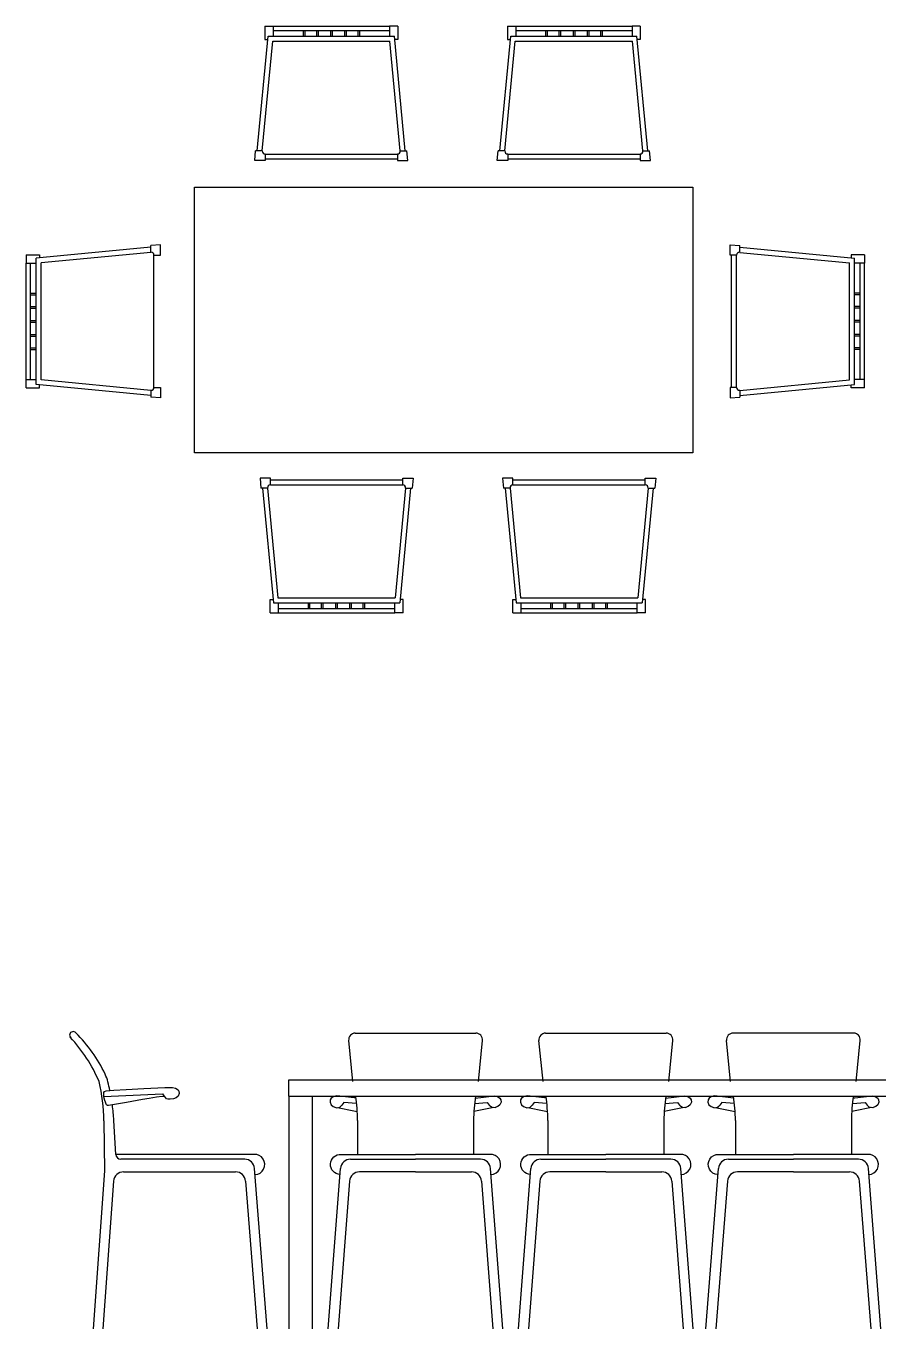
# Model space of a CAD drawing. Header units: centimetres. Extents: x 56177 to 99483, y 493 to 15482.
# Drawn here: x 61548.8 to 61805.6, y 2073.1 to 2465.2 of the extents above; entities that cross this region are included whole.
import ezdxf

# ---------------------------------------------------------------- set-up
doc = ezdxf.new("R2010")
doc.units = ezdxf.units.CM
doc.header["$MEASUREMENT"] = 0
doc.set_wipeout_variables(frame=1)

# ---------------------------------------------------------------- blocks, each defined once
blk = doc.blocks.new('sam4-6pers-plan')
for points in [[(-56.61, 89.01), (-16.6, 89.01), (-16.6, 85.01), (-17.51, 85.01), (-14.33, 51.44), (-13.83, 51.44), (-13.55, 48.51), (-16.68, 48.51), (-16.68, 49.01), (-56.52, 49.01), (-56.52, 48.51), (-59.65, 48.51), (-59.37, 51.44), (-58.87, 51.44), (-55.7, 85.01), (-56.61, 85.01)], [(16.41, 89.01), (56.42, 89.01), (56.42, 85.01), (55.51, 85.01), (58.69, 51.44), (59.19, 51.44), (59.47, 48.51), (56.34, 48.51), (56.34, 49.01), (16.5, 49.01), (16.5, 48.51), (13.37, 48.51), (13.65, 51.44), (14.15, 51.44), (17.32, 85.01), (16.41, 85.01)], [(-77.76, 40.55), (72.24, 40.55), (72.24, -39.45), (-77.76, -39.45)], [(-128.48, 20.16), (-128.48, -19.85), (-124.48, -19.85), (-124.48, -18.94), (-90.91, -22.11), (-90.91, -22.62), (-87.98, -22.89), (-87.98, -19.76), (-88.48, -19.76), (-88.48, 20.08), (-87.98, 20.08), (-87.98, 23.21), (-90.91, 22.93), (-90.91, 22.43), (-124.48, 19.25), (-124.48, 20.16)], [(123.92, 20.16), (123.92, -19.85), (119.92, -19.85), (119.92, -18.94), (86.35, -22.11), (86.35, -22.62), (83.42, -22.89), (83.42, -19.76), (83.92, -19.76), (83.92, 20.08), (83.42, 20.08), (83.42, 23.21), (86.35, 22.93), (86.35, 22.43), (119.92, 19.25), (119.92, 20.16)], [(-55.02, -87.58), (-15.01, -87.58), (-15.01, -83.58), (-15.92, -83.58), (-12.74, -50.01), (-12.24, -50.01), (-11.96, -47.08), (-15.09, -47.08), (-15.09, -47.58), (-54.93, -47.58), (-54.93, -47.08), (-58.06, -47.08), (-57.78, -50.01), (-57.28, -50.01), (-54.11, -83.58), (-55.02, -83.58)], [(18, -87.58), (58.01, -87.58), (58.01, -83.58), (57.1, -83.58), (60.28, -50.01), (60.78, -50.01), (61.06, -47.08), (57.93, -47.08), (57.93, -47.58), (18.09, -47.58), (18.09, -47.08), (14.96, -47.08), (15.24, -50.01), (15.74, -50.01), (18.91, -83.58), (18, -83.58)]]:
    blk.add_wipeout(points).translate(0, 0, 10).dxf.layer = 'Defpoints'
at = {"color": 0, "linetype": 'ByBlock'}
for p, q in [((-56.61, 89.01, 10), (-54.1, 89.01, 10)), ((-56.61, 89.01, 10), (-56.61, 85.01, 10)), ((-54.1, 89.01, 10), (-54.1, 86.01, 10)), ((-54.1, 89.01, 10), (-19.1, 89.01, 10)), ((-54.1, 87.65, 10), (-19.1, 87.65, 10)), ((-45.1, 87.65, 10), (-45.1, 86.05, 10)), ((-44.6, 87.65, 10), (-44.6, 86.05, 10)), ((-41.1, 87.65, 10), (-41.1, 86.05, 10)), ((-40.6, 87.65, 10), (-40.6, 86.05, 10)), ((-36.85, 87.65, 10), (-36.85, 86.05, 10)), ((-36.35, 87.65, 10), (-36.35, 86.05, 10)), ((-32.6, 87.65, 10), (-32.6, 86.05, 10)), ((-32.1, 87.65, 10), (-32.1, 86.05, 10)), ((-28.6, 87.65, 10), (-28.6, 86.05, 10)), ((-28.1, 87.65, 10), (-28.1, 86.05, 10)), ((-19.1, 89.01, 10), (-19.1, 86.01, 10)), ((-16.6, 89.01, 10), (-19.1, 89.01, 10)), ((-16.6, 89.01, 10), (-16.6, 85.01, 10)), ((16.41, 89.01, 10), (16.41, 85.01, 10)), ((16.41, 89.01, 10), (18.92, 89.01, 10)), ((18.92, 89.01, 10), (53.92, 89.01, 10)), ((18.92, 89.01, 10), (18.92, 86.01, 10)), ((18.92, 87.65, 10), (53.92, 87.65, 10)), ((27.92, 87.65, 10), (27.92, 86.05, 10)), ((28.42, 87.65, 10), (28.42, 86.05, 10)), ((31.92, 87.65, 10), (31.92, 86.05, 10)), ((32.42, 87.65, 10), (32.42, 86.05, 10)), ((36.17, 87.65, 10), (36.17, 86.05, 10)), ((36.67, 87.65, 10), (36.67, 86.05, 10)), ((40.42, 87.65, 10), (40.42, 86.05, 10)), ((40.92, 87.65, 10), (40.92, 86.05, 10)), ((44.42, 87.65, 10), (44.42, 86.05, 10)), ((44.92, 87.65, 10), (44.92, 86.05, 10)), ((56.42, 89.01, 10), (53.92, 89.01, 10)), ((53.92, 89.01, 10), (53.92, 86.01, 10)), ((56.42, 89.01, 10), (56.42, 85.01, 10)), ((-58.87, 51.44, 10), (-55.6, 86.01, 10)), ((-57.36, 51.44, 10), (-54.24, 84.51, 10)), ((-56.61, 85.01, 10), (-55.7, 85.01, 10)), ((-55.6, 86.01, 10), (-17.6, 86.01, 10)), ((-54.24, 84.51, 10), (-18.97, 84.51, 10)), ((-15.84, 51.44, 10), (-18.97, 84.51, 10)), ((-14.33, 51.44, 10), (-17.6, 86.01, 10)), ((-16.6, 85.01, 10), (-17.51, 85.01, 10)), ((14.15, 51.44, 10), (17.42, 86.01, 10)), ((15.66, 51.44, 10), (18.78, 84.51, 10)), ((16.41, 85.01, 10), (17.32, 85.01, 10)), ((17.42, 86.01, 10), (55.42, 86.01, 10)), ((18.78, 84.51, 10), (54.05, 84.51, 10)), ((57.18, 51.44, 10), (54.05, 84.51, 10)), ((58.69, 51.44, 10), (55.42, 86.01, 10)), ((56.42, 85.01, 10), (55.51, 85.01, 10)), ((-59.65, 48.51, 10), (-59.37, 51.44, 10)), ((-57.36, 51.44, 10), (-59.37, 51.44, 10)), ((-15.84, 51.44, 10), (-13.83, 51.44, 10)), ((-13.55, 48.51, 10), (-13.83, 51.44, 10)), ((13.37, 48.51, 10), (13.65, 51.44, 10)), ((15.66, 51.44, 10), (13.65, 51.44, 10)), ((57.18, 51.44, 10), (59.19, 51.44, 10)), ((59.47, 48.51, 10), (59.19, 51.44, 10)), ((-56.52, 48.51, 10), (-59.65, 48.51, 10)), ((-56.52, 50.51, 10), (-16.68, 50.51, 10)), ((-56.52, 50.51, 10), (-56.52, 48.51, 10)), ((-56.52, 49.01, 10), (-16.68, 49.01, 10)), ((-16.68, 50.51, 10), (-16.68, 48.51, 10)), ((-16.68, 48.51, 10), (-13.55, 48.51, 10)), ((16.5, 48.51, 10), (13.37, 48.51, 10)), ((16.5, 50.51, 10), (16.5, 48.51, 10)), ((16.5, 50.51, 10), (56.34, 50.51, 10)), ((16.5, 49.01, 10), (56.34, 49.01, 10)), ((56.34, 50.51, 10), (56.34, 48.51, 10)), ((56.34, 48.51, 10), (59.47, 48.51, 10)), ((-77.76, 40.55, 10), (72.24, 40.55, 10)), ((-77.76, -39.45, 10), (-77.76, 40.55, 10)), ((72.24, 40.55, 10), (72.24, -39.45, 10)), ((-128.48, 20.16, 10), (-124.48, 20.16, 10)), ((-128.48, 20.16, 10), (-128.48, 17.66, 10)), ((-90.91, 22.43, 10), (-125.48, 19.16, 10)), ((-124.48, 20.16, 10), (-124.48, 19.25, 10)), ((-90.91, 20.92, 10), (-123.98, 17.79, 10)), ((-87.98, 23.21, 10), (-90.91, 22.93, 10)), ((-90.91, 20.92, 10), (-90.91, 22.93, 10)), ((-89.98, -19.76, 10), (-89.98, 20.08, 10)), ((-89.98, 20.08, 10), (-87.98, 20.08, 10)), ((-87.98, 20.08, 10), (-87.98, 23.21, 10)), ((83.42, 20.08, 10), (83.42, 23.21, 10)), ((83.42, 23.21, 10), (86.35, 22.93, 10)), ((85.42, 20.08, 10), (83.42, 20.08, 10)), ((83.92, -19.76, 10), (83.92, 20.08, 10)), ((85.42, -19.76, 10), (85.42, 20.08, 10)), ((86.35, 20.92, 10), (86.35, 22.93, 10)), ((86.35, 22.43, 10), (120.92, 19.16, 10)), ((86.35, 20.92, 10), (119.42, 17.79, 10)), ((123.92, 20.16, 10), (119.92, 20.16, 10)), ((119.92, 20.16, 10), (119.92, 19.25, 10)), ((123.92, 20.16, 10), (123.92, 17.66, 10)), ((-128.48, 17.66, 10), (-125.48, 17.66, 10)), ((-128.48, -17.34, 10), (-128.48, 17.66, 10)), ((-127.12, -17.34, 10), (-127.12, 17.66, 10)), ((-125.48, -18.84, 10), (-125.48, 19.16, 10)), ((-123.98, -17.48, 10), (-123.98, 17.79, 10)), ((119.42, -17.48, 10), (119.42, 17.79, 10)), ((120.92, -18.84, 10), (120.92, 19.16, 10)), ((123.92, 17.66, 10), (120.92, 17.66, 10)), ((122.56, -17.34, 10), (122.56, 17.66, 10)), ((123.92, -17.34, 10), (123.92, 17.66, 10)), ((-127.12, 8.66, 10), (-125.52, 8.66, 10)), ((-127.12, 8.16, 10), (-125.52, 8.16, 10)), ((122.56, 8.66, 10), (120.97, 8.66, 10)), ((122.56, 8.16, 10), (120.97, 8.16, 10)), ((-127.12, 4.66, 10), (-125.52, 4.66, 10)), ((-127.12, 4.16, 10), (-125.52, 4.16, 10)), ((122.56, 4.66, 10), (120.97, 4.66, 10)), ((122.56, 4.16, 10), (120.97, 4.16, 10)), ((-127.12, 0.41, 10), (-125.52, 0.41, 10)), ((122.56, 0.41, 10), (120.97, 0.41, 10)), ((-127.12, -0.09, 10), (-125.52, -0.09, 10)), ((-127.12, -3.84, 10), (-125.52, -3.84, 10)), ((122.56, -0.09, 10), (120.97, -0.09, 10)), ((122.56, -3.84, 10), (120.97, -3.84, 10)), ((-127.12, -4.34, 10), (-125.52, -4.34, 10)), ((122.56, -4.34, 10), (120.97, -4.34, 10)), ((-127.12, -7.84, 10), (-125.52, -7.84, 10)), ((-127.12, -8.34, 10), (-125.52, -8.34, 10)), ((122.56, -7.84, 10), (120.97, -7.84, 10)), ((122.56, -8.34, 10), (120.97, -8.34, 10)), ((-128.48, -19.85, 10), (-128.48, -17.34, 10)), ((-128.48, -17.34, 10), (-125.48, -17.34, 10)), ((-90.91, -22.11, 10), (-125.48, -18.84, 10)), ((-124.48, -19.85, 10), (-124.48, -18.94, 10)), ((-90.91, -20.61, 10), (-123.98, -17.48, 10)), ((86.35, -20.61, 10), (119.42, -17.48, 10)), ((86.35, -22.11, 10), (120.92, -18.84, 10)), ((119.92, -19.85, 10), (119.92, -18.94, 10)), ((123.92, -17.34, 10), (120.92, -17.34, 10)), ((123.92, -19.85, 10), (123.92, -17.34, 10)), ((-128.48, -19.85, 10), (-124.48, -19.85, 10)), ((-90.91, -20.61, 10), (-90.91, -22.62, 10)), ((-87.98, -22.89, 10), (-90.91, -22.62, 10)), ((-89.98, -19.76, 10), (-87.98, -19.76, 10)), ((-87.98, -19.76, 10), (-87.98, -22.89, 10)), ((83.42, -19.76, 10), (83.42, -22.89, 10)), ((85.42, -19.76, 10), (83.42, -19.76, 10)), ((83.42, -22.89, 10), (86.35, -22.62, 10)), ((86.35, -20.61, 10), (86.35, -22.62, 10)), ((123.92, -19.85, 10), (119.92, -19.85, 10)), ((72.24, -39.45, 10), (-77.76, -39.45, 10)), ((-58.06, -47.08, 10), (-57.78, -50.01, 10)), ((-54.93, -47.08, 10), (-58.06, -47.08, 10)), ((-55.78, -50.01, 10), (-57.78, -50.01, 10)), ((-57.28, -50.01, 10), (-54.01, -84.58, 10)), ((-55.78, -50.01, 10), (-52.65, -83.08, 10)), ((-54.93, -49.08, 10), (-54.93, -47.08, 10)), ((-54.93, -47.58, 10), (-15.09, -47.58, 10)), ((-54.93, -49.08, 10), (-15.09, -49.08, 10)), ((-14.25, -50.01, 10), (-17.38, -83.08, 10)), ((-12.74, -50.01, 10), (-16.01, -84.58, 10)), ((-15.09, -49.08, 10), (-15.09, -47.08, 10)), ((-15.09, -47.08, 10), (-11.96, -47.08, 10)), ((-14.25, -50.01, 10), (-12.24, -50.01, 10)), ((-11.96, -47.08, 10), (-12.24, -50.01, 10)), ((18.09, -47.08, 10), (14.96, -47.08, 10)), ((14.96, -47.08, 10), (15.24, -50.01, 10)), ((17.24, -50.01, 10), (15.24, -50.01, 10)), ((15.74, -50.01, 10), (19.01, -84.58, 10)), ((17.24, -50.01, 10), (20.37, -83.08, 10)), ((18.09, -49.08, 10), (18.09, -47.08, 10)), ((18.09, -47.58, 10), (57.93, -47.58, 10)), ((18.09, -49.08, 10), (57.93, -49.08, 10)), ((58.77, -50.01, 10), (55.64, -83.08, 10)), ((60.28, -50.01, 10), (57.01, -84.58, 10)), ((57.93, -47.08, 10), (61.06, -47.08, 10)), ((57.93, -49.08, 10), (57.93, -47.08, 10)), ((58.77, -50.01, 10), (60.78, -50.01, 10)), ((61.06, -47.08, 10), (60.78, -50.01, 10)), ((-55.02, -83.58, 10), (-54.11, -83.58, 10)), ((-55.02, -87.58, 10), (-55.02, -83.58, 10)), ((-54.01, -84.58, 10), (-16.01, -84.58, 10)), ((-52.65, -83.08, 10), (-17.38, -83.08, 10)), ((-52.51, -87.58, 10), (-52.51, -84.58, 10)), ((-52.51, -86.22, 10), (-17.51, -86.22, 10)), ((-43.51, -86.22, 10), (-43.51, -84.62, 10)), ((-43.01, -86.22, 10), (-43.01, -84.62, 10)), ((-39.51, -86.22, 10), (-39.51, -84.62, 10)), ((-39.01, -86.22, 10), (-39.01, -84.62, 10)), ((-35.26, -86.22, 10), (-35.26, -84.62, 10)), ((-34.76, -86.22, 10), (-34.76, -84.62, 10)), ((-31.01, -86.22, 10), (-31.01, -84.62, 10)), ((-30.51, -86.22, 10), (-30.51, -84.62, 10)), ((-27.01, -86.22, 10), (-27.01, -84.62, 10)), ((-26.51, -86.22, 10), (-26.51, -84.62, 10)), ((-17.51, -87.58, 10), (-17.51, -84.58, 10)), ((-15.01, -83.58, 10), (-15.92, -83.58, 10)), ((-15.01, -87.58, 10), (-15.01, -83.58, 10)), ((18, -87.58, 10), (18, -83.58, 10)), ((18, -83.58, 10), (18.91, -83.58, 10)), ((19.01, -84.58, 10), (57.01, -84.58, 10)), ((20.37, -83.08, 10), (55.64, -83.08, 10)), ((20.51, -87.58, 10), (20.51, -84.58, 10)), ((20.51, -86.22, 10), (55.51, -86.22, 10)), ((29.51, -86.22, 10), (29.51, -84.62, 10)), ((30.01, -86.22, 10), (30.01, -84.62, 10)), ((33.51, -86.22, 10), (33.51, -84.62, 10)), ((34.01, -86.22, 10), (34.01, -84.62, 10)), ((37.76, -86.22, 10), (37.76, -84.62, 10)), ((38.26, -86.22, 10), (38.26, -84.62, 10)), ((42.01, -86.22, 10), (42.01, -84.62, 10)), ((42.51, -86.22, 10), (42.51, -84.62, 10)), ((46.01, -86.22, 10), (46.01, -84.62, 10)), ((46.51, -86.22, 10), (46.51, -84.62, 10)), ((55.51, -87.58, 10), (55.51, -84.58, 10)), ((58.01, -83.58, 10), (57.1, -83.58, 10)), ((58.01, -87.58, 10), (58.01, -83.58, 10)), ((-55.02, -87.58, 10), (-52.51, -87.58, 10)), ((-52.51, -87.58, 10), (-17.51, -87.58, 10)), ((-15.01, -87.58, 10), (-17.51, -87.58, 10)), ((18, -87.58, 10), (20.51, -87.58, 10)), ((20.51, -87.58, 10), (55.51, -87.58, 10)), ((58.01, -87.58, 10), (55.51, -87.58, 10))]:
    blk.add_line(p, q, dxfattribs=at)
for centre, start, end in [((-56.52, 51.36, 10), 174.5951, 269.9992), ((-16.68, 51.36, 10), 270.0008, 5.4049), ((16.5, 51.36, 10), 174.5951, 269.9992), ((56.34, 51.36, 10), 270.0008, 5.4049), ((-90.83, 20.08, 10), 0.0008, 95.4049), ((86.27, 20.08, 10), 84.5951, 179.9992), ((-90.83, -19.76, 10), 264.5951, 359.9992), ((86.27, -19.76, 10), 180.0008, 275.4049), ((-54.93, -49.93, 10), 90.0008, 185.4049), ((-15.09, -49.93, 10), 354.5951, 89.9992), ((18.09, -49.93, 10), 90.0008, 185.4049), ((57.93, -49.93, 10), 354.5951, 89.9992)]:
    blk.add_arc(centre, 0.846, start, end, dxfattribs=at)
blk = doc.blocks.new('sam5-8pers-face')
for p, q in [((78.17, 74.44), (76.96, 86.81)), ((78.95, 89.01), (115.24, 89.01)), ((116.02, 74.44), (117.23, 86.81)), ((135.46, 74.44), (134.25, 86.81)), ((136.24, 89.01), (172.53, 89.01)), ((173.31, 74.44), (174.52, 86.81)), ((191.9, 74.44), (190.69, 86.81)), ((228.97, 89.01), (192.68, 89.01)), ((229.75, 74.44), (230.96, 86.81)), ((58.96, 70), (58.96, 75)), ((58.96, 75), (248.96, 75)), ((248.96, 70), (248.96, 75)), ((3.29, 69.99), (20.89, 70.71)), ((20.89, 70.71), (21.5, 69.87)), ((287.03, 70.71), (286.42, 69.87)), ((304.63, 69.99), (287.03, 70.71)), ((58.96, 70), (248.96, 70)), ((58.96, 70), (58.96, 0)), ((65.96, 70), (65.96, 0)), ((71.44, 68.97), (71.38, 68.29)), ((71.38, 68.29), (71.69, 67.47)), ((71.71, 69.44), (71.44, 68.97)), ((71.69, 67.47), (72.3, 66.95)), ((72.45, 69.93), (71.71, 69.44)), ((72.3, 66.95), (73.11, 66.67)), ((73.37, 70.12), (72.45, 69.93)), ((73.11, 66.67), (73.16, 66.58)), ((78.61, 69.54), (73.37, 70.12)), ((73.9, 66.62), (74.27, 66.71)), ((74.27, 66.71), (74.61, 67.05)), ((74.61, 67.05), (74.92, 67.31)), ((75.53, 68.15), (74.92, 67.31)), ((79.32, 67.87), (75.53, 68.15)), ((79.11, 69.51), (78.61, 69.54)), ((114.87, 67.87), (118.67, 68.15)), ((115.08, 69.49), (120.82, 70.12)), ((118.67, 68.15), (119.28, 67.31)), ((119.59, 67.05), (119.28, 67.31)), ((119.92, 66.71), (119.59, 67.05)), ((120.29, 66.62), (119.92, 66.71)), ((120.82, 70.12), (121.75, 69.93)), ((121.09, 66.67), (121.04, 66.58)), ((121.9, 66.95), (121.09, 66.67)), ((121.75, 69.93), (122.48, 69.44)), ((122.51, 67.47), (121.9, 66.95)), ((122.48, 69.44), (122.76, 68.97)), ((122.82, 68.29), (122.51, 67.47)), ((122.76, 68.97), (122.82, 68.29)), ((128.73, 68.97), (128.67, 68.29)), ((128.67, 68.29), (128.98, 67.47)), ((129, 69.44), (128.73, 68.97)), ((128.98, 67.47), (129.59, 66.95)), ((129.74, 69.93), (129, 69.44)), ((129.59, 66.95), (130.4, 66.67)), ((130.66, 70.12), (129.74, 69.93)), ((130.4, 66.67), (130.45, 66.58)), ((135.9, 69.54), (130.66, 70.12)), ((131.19, 66.62), (131.56, 66.71)), ((131.56, 66.71), (131.9, 67.05)), ((131.9, 67.05), (132.21, 67.31)), ((132.82, 68.15), (132.21, 67.31)), ((136.61, 67.87), (132.82, 68.15)), ((136.4, 69.51), (135.9, 69.54)), ((172.16, 67.87), (175.96, 68.15)), ((172.37, 69.49), (178.11, 70.12)), ((175.96, 68.15), (176.57, 67.31)), ((176.88, 67.05), (176.57, 67.31)), ((177.21, 66.71), (176.88, 67.05)), ((177.58, 66.62), (177.21, 66.71)), ((178.11, 70.12), (179.04, 69.93)), ((178.38, 66.67), (178.33, 66.58)), ((179.19, 66.95), (178.38, 66.67)), ((179.04, 69.93), (179.77, 69.44)), ((179.8, 67.47), (179.19, 66.95)), ((179.77, 69.44), (180.05, 68.97)), ((180.11, 68.29), (179.8, 67.47)), ((180.05, 68.97), (180.11, 68.29)), ((185.17, 68.97), (185.11, 68.29)), ((185.11, 68.29), (185.42, 67.47)), ((185.44, 69.44), (185.17, 68.97)), ((185.42, 67.47), (186.03, 66.95)), ((186.18, 69.93), (185.44, 69.44)), ((186.03, 66.95), (186.84, 66.67)), ((187.1, 70.12), (186.18, 69.93)), ((186.84, 66.67), (186.88, 66.58)), ((192.85, 69.49), (187.1, 70.12)), ((187.63, 66.62), (188, 66.71)), ((188, 66.71), (188.34, 67.05)), ((188.34, 67.05), (188.65, 67.31)), ((189.26, 68.15), (188.65, 67.31)), ((193.05, 67.87), (189.26, 68.15)), ((228.6, 67.87), (232.39, 68.15)), ((228.81, 69.51), (229.31, 69.54)), ((229.31, 69.54), (234.55, 70.12)), ((232.39, 68.15), (233.01, 67.31)), ((233.32, 67.05), (233.01, 67.31)), ((233.65, 66.71), (233.32, 67.05)), ((234.02, 66.62), (233.65, 66.71)), ((234.55, 70.12), (235.48, 69.93)), ((234.82, 66.67), (234.77, 66.58)), ((235.63, 66.95), (234.82, 66.67)), ((235.48, 69.93), (236.21, 69.44)), ((236.24, 67.47), (235.63, 66.95)), ((236.21, 69.44), (236.49, 68.97)), ((236.54, 68.29), (236.24, 67.47)), ((236.49, 68.97), (236.54, 68.29)), ((241.96, 70), (241.96, 0)), ((248.96, 70), (248.96, 0)), ((73.16, 66.58), (73.9, 66.62)), ((73.56, 66.63), (78.5, 65.61)), ((78.5, 65.61), (79.54, 65.43)), ((79.65, 62.76), (79.65, 52.53)), ((114.55, 62.76), (114.55, 52.53)), ((120.64, 66.63), (114.65, 65.4)), ((121.04, 66.58), (120.29, 66.62)), ((130.45, 66.58), (131.19, 66.62)), ((130.85, 66.63), (135.79, 65.61)), ((135.79, 65.61), (136.83, 65.43)), ((136.94, 62.76), (136.94, 52.53)), ((171.84, 62.76), (171.84, 52.53)), ((177.93, 66.63), (171.95, 65.4)), ((178.33, 66.58), (177.58, 66.62)), ((186.88, 66.58), (187.63, 66.62)), ((187.29, 66.63), (193.27, 65.4)), ((193.38, 62.76), (193.38, 52.53)), ((228.28, 62.76), (228.28, 52.53)), ((229.43, 65.61), (228.39, 65.43)), ((234.36, 66.63), (229.43, 65.61)), ((234.77, 66.58), (234.02, 66.62)), ((3.29, 62.66), (3.44, 47.54)), ((6.88, 52.53), (6.29, 62.69)), ((301.05, 52.53), (301.64, 62.69)), ((304.64, 62.66), (304.49, 47.54)), ((45.65, 51.07), (8.37, 51.12)), ((77.52, 51.07), (97.1, 51.1)), ((116.68, 51.07), (97.1, 51.1)), ((134.81, 51.07), (154.39, 51.1)), ((173.97, 51.07), (154.39, 51.1)), ((191.25, 51.07), (210.83, 51.1)), ((230.4, 51.07), (210.83, 51.1)), ((262.27, 51.07), (299.55, 51.12)), ((3.44, 47.54), (0, 0)), ((9.21, 47.24), (42.94, 47.24)), ((52.38, 0), (48.64, 48.3)), ((70.79, 0), (74.53, 48.3)), ((97.1, 47.24), (80.24, 47.24)), ((97.1, 47.24), (113.96, 47.24)), ((123.4, 0), (119.66, 48.3)), ((128.08, 0), (131.82, 48.3)), ((154.39, 47.24), (137.53, 47.24)), ((154.39, 47.24), (171.25, 47.24)), ((180.69, 0), (176.95, 48.3)), ((184.52, 0), (188.26, 48.3)), ((210.83, 47.24), (193.97, 47.24)), ((210.83, 47.24), (227.69, 47.24)), ((237.13, 0), (233.39, 48.3)), ((255.54, 0), (259.28, 48.3)), ((298.71, 47.24), (264.99, 47.24)), ((304.49, 47.54), (307.92, 0)), ((3.01, 0), (6.22, 44.45)), ((45.93, 44.47), (49.37, 0)), ((77.25, 44.47), (73.8, 0)), ((116.95, 44.47), (120.39, 0)), ((134.54, 44.47), (131.09, 0)), ((174.24, 44.47), (177.68, 0)), ((190.97, 44.47), (187.53, 0)), ((230.68, 44.47), (234.12, 0)), ((262, 44.47), (258.55, 0)), ((304.92, 0), (301.7, 44.45))]:
    blk.add_line(p, q)
for points in [[(3.29, 69.99), (3.28, 71.17), (3.5, 71.48), (3.97, 71.64), (6.3, 71.87), (9.98, 72.1), (15.3, 72.4), (21.58, 72.67), (23.93, 72.68), (24.86, 72.49), (25.59, 71.99), (25.87, 71.52), (25.92, 70.84), (25.62, 70.02), (25.01, 69.5), (24.2, 69.23), (23.26, 69.13), (22.52, 69.18), (22.15, 69.26), (21.81, 69.6), (21.5, 69.87), (20.81, 69.91), (19.08, 69.71), (16.89, 69.34), (14.94, 69.01), (10.09, 68.17), (5.24, 67.33), (4.71, 67.27), (4.39, 67.28), (4.11, 67.47), (3.57, 68.79), (3.4, 69.42)], [(304.63, 69.99), (304.65, 71.17), (304.43, 71.48), (303.95, 71.64), (301.62, 71.87), (297.95, 72.1), (292.62, 72.4), (286.35, 72.67), (283.99, 72.68), (283.07, 72.49), (282.33, 71.99), (282.06, 71.52), (282, 70.84), (282.31, 70.02), (282.92, 69.5), (283.73, 69.23), (284.66, 69.13), (285.41, 69.18), (285.78, 69.26), (286.11, 69.6), (286.42, 69.87), (287.11, 69.91), (288.84, 69.71), (291.04, 69.34), (292.99, 69.01), (297.83, 68.17), (302.68, 67.33), (303.21, 67.27), (303.54, 67.28), (303.81, 67.47), (304.36, 68.79), (304.52, 69.42)]]:
    blk.add_lwpolyline(points, close=True)
for points in [[(48.78, 46.44, 1), (48.48, 52.53), (6.88, 52.53)], [(74.39, 46.44, -1), (74.69, 52.53), (97.1, 52.53)], [(119.81, 46.44, 1), (119.5, 52.53), (97.1, 52.53)], [(131.68, 46.44, -1), (131.98, 52.53), (154.39, 52.53)], [(177.1, 46.44, 1), (176.79, 52.53), (154.39, 52.53)], [(188.12, 46.44, -1), (188.42, 52.53), (210.83, 52.53)], [(233.54, 46.44, 1), (233.23, 52.53), (210.83, 52.53)], [(259.14, 46.44, -1), (259.44, 52.53), (301.05, 52.53)]]:
    blk.add_lwpolyline(points, format="xyb")
for centre, radius, start, end in [((-6.01, 88.41), 1.05, 38.3899, 227.329), ((-39.86, 56.88), 45.22, 22.8444, 43.0745), ((-36.04, 57.69), 44, 25.5639, 45.4799), ((78.95, 87.01), 2, 90, 185.5839), ((115.24, 87.01), 2, 354.4161, 90), ((136.24, 87.01), 2, 90, 185.5839), ((172.53, 87.01), 2, 354.4161, 90), ((192.68, 87.01), 2, 90, 185.5839), ((228.97, 87.01), 2, 354.4161, 90), ((343.97, 57.69), 44, 134.5201, 154.4361), ((347.79, 56.88), 45.22, 136.9255, 157.1556), ((313.94, 88.41), 1.05, 312.671, 141.6101), ((-5.28, 72.16), 10, 12.4524, 26.8335), ((313.2, 72.16), 10, 153.1665, 167.5476), ((-50.49, 61.89), 53.79, 0.8229, 13.4913), ((-52.88, 59.49), 59.25, 11.9647, 14.4935), ((360.8, 59.49), 59.25, 165.5065, 168.0353), ((358.42, 61.89), 53.79, 166.5087, 179.1771), ((-52.88, 59.49), 59.25, 3.1089, 7.6986), ((25.87, 61.89), 53.79, 0.9252, 8.6755), ((168.33, 61.89), 53.79, 171.3245, 179.0748), ((83.16, 61.89), 53.79, 0.9252, 8.6755), ((225.62, 61.89), 53.79, 171.3245, 179.0748), ((139.6, 61.89), 53.79, 0.9252, 8.6755), ((282.06, 61.89), 53.79, 171.3245, 179.0748), ((360.8, 59.49), 59.25, 172.3014, 176.8911), ((8.37, 52.62), 1.5, 183.3127, 269.9245), ((45.65, 48.07), 3, 4.4276, 89.9245), ((77.52, 48.07), 3, 90.0755, 175.5724), ((116.67, 48.07), 3, 4.4276, 89.9245), ((134.81, 48.07), 3, 90.0755, 175.5724), ((173.96, 48.07), 3, 4.4276, 89.9245), ((191.25, 48.07), 3, 90.0755, 175.5724), ((230.4, 48.07), 3, 4.4276, 89.9245), ((262.28, 48.07), 3, 90.0755, 175.5724), ((299.55, 52.62), 1.5, 270.0755, 356.6873), ((9.21, 44.24), 3, 90, 175.8647), ((42.94, 44.24), 3, 4.4276, 90), ((80.24, 44.24), 3, 90, 175.5724), ((113.96, 44.24), 3, 4.4276, 90), ((137.53, 44.24), 3, 90, 175.5724), ((171.25, 44.24), 3, 4.4276, 90), ((193.97, 44.24), 3, 90, 175.5724), ((227.69, 44.24), 3, 4.4276, 90), ((264.99, 44.24), 3, 90, 175.5724), ((298.71, 44.24), 3, 4.1353, 90)]:
    blk.add_arc(centre, radius, start, end)

msp = doc.modelspace()

# ---------------------------------------------------------------- block references
for name, p in [('sam4-6pers-plan', (61677.3, 2376.17, -10)), ('sam5-8pers-face', (61568.97, 2073.12))]:
    msp.add_blockref(name, p)

doc.saveas('drawing.dxf')
